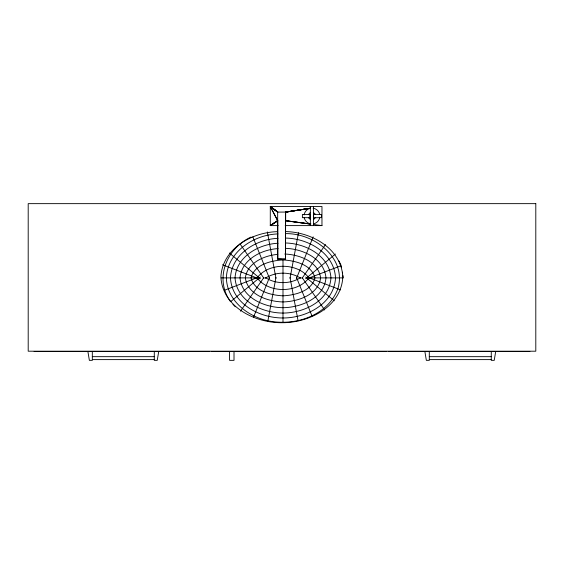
<?xml version="1.0" encoding="UTF-8"?>
<svg xmlns="http://www.w3.org/2000/svg" width="564" height="564" viewBox="0 0 564 564"><rect width="100%" height="100%" fill="white"/><g stroke="black" fill="none" stroke-linecap="round" stroke-linejoin="round"><path stroke-width="0.85" d="M285.645 220.573L285.631 212.191L310.348 208.257L285.546 212.057L277.657 212.099L277.763 259.095L285.518 259.087L285.624 212.134L310.348 208.257C307.19 208.955 304.504 211.648 304.144 214.912M310.348 206.502L310.348 225.607M313.57 225.607L313.57 206.502M285.518 259.087L285.603 220.679L310.722 224.07L285.518 220.721L285.518 259.087L277.763 259.095L277.77 220.728L270.29 225.607L270.29 206.502L321.966 206.502L321.966 225.607L285.18 225.607M310.327 217.732L310.348 214.327L310.348 217.782L310.285 214.419L310.285 217.69L302.403 217.662L302.403 214.447L310.256 214.433L310.256 217.676M158.717 351.499L157.243 360.354L154.289 360.354L154.289 351.499M495.7 351.499L494.226 360.354L491.272 360.354L491.272 351.499M285.504 233.644C313.915 232.953 347.142 257.882 337.857 288.853C327.557 316.016 294.563 326.443 267.914 320.789L275.951 277.573M290.037 278.214L298.504 232.692M319.774 217.196C319.414 220.461 316.728 223.147 313.57 223.852M313.591 217.739L313.584 214.355L321.515 214.447L321.515 217.662L313.584 217.753L313.584 214.355M253.405 317.511L269.557 277.213M296.431 278.567L313.161 236.838M256.972 278.017C268.429 262.359 297.559 262.359 309.016 278.017M309.016 277.77C297.559 293.428 268.429 293.428 256.972 277.77M308.304 214.672L310.348 212.487M315.614 217.436L313.57 219.622M240.483 311.208L263.853 277.594M302.135 278.193L325.513 244.579M251.065 237.042C226.693 248.125 213.897 278.729 230.57 301.74L260.342 277.065M305.646 278.722L335.418 254.04M277.756 220.721L270.29 225.607L277.671 220.665L270.29 225.607L278.172 225.607M270.29 225.607L277.707 220.7L270.29 206.502L277.77 212.043L270.29 206.502L277.671 220.665L277.629 220.277M265.031 278.419C275.493 271.404 290.495 271.404 300.957 278.419M300.957 277.368C290.495 284.383 275.493 284.383 265.031 277.368M224.705 290.171L258.538 277.171M307.45 278.616L340.593 265.877M277.636 212.127L270.29 206.502L277.742 212.043M285.588 212.085L310.348 208.257L285.567 212.071M277.967 233.919C253.786 234.673 227.334 251.847 226.368 277.89C226.996 300.365 247.392 316.263 267.914 320.789M277.96 238.353C256.105 239.15 231.564 254.174 230.479 277.89C231.769 303.735 259.659 318.089 282.994 317.976C306.33 318.089 334.219 303.735 335.509 277.89C334.318 253.13 308.134 238.368 285.511 238.078M277.981 243.26C258.693 244.106 236.295 256.761 235.033 277.89C236.563 301.106 262.246 313.041 282.994 313.062C303.742 313.041 329.425 301.106 330.955 277.89C329.559 255.739 305.547 243.366 285.504 242.992M278.038 248.611C261.513 249.507 241.519 259.616 240.003 277.89C241.871 298.18 265.052 307.521 282.994 307.711C300.936 307.521 324.117 298.18 325.985 277.89C324.293 258.629 302.734 248.823 285.476 248.343M277.756 254.399C264.276 255.414 247.236 262.902 245.34 277.89C247.744 294.916 268.02 301.564 282.994 301.952C297.968 301.564 318.244 294.916 320.648 277.89C318.413 261.562 299.251 254.547 284.742 254.019M282.994 259.955C271.009 260.54 254.35 264.594 251.022 277.89C254.35 291.193 271.009 295.247 282.994 295.832C294.979 295.247 311.638 291.193 314.966 277.89C311.638 264.594 294.979 260.54 282.994 259.955L282.994 322.411M277.481 231.663C251.826 232.185 222.251 248.851 220.898 276.973C222.442 306.95 254.956 322.932 281.866 322.714C308.769 322.932 341.283 306.95 342.827 276.973C341.439 248.484 311.279 231.924 285.37 231.571M221.158 277.89L256.662 277.89M309.326 277.89L343.257 277.89L342.863 275.436M34.101 351.499L209.695 351.499M211.169 351.499L386.763 351.499M388.243 351.499L529.899 351.499M92.32 356.667L154.289 356.667M429.296 356.667L491.272 356.667M92.32 359.613L154.289 359.613M429.296 359.613L491.272 359.613M277.77 259.095L281.626 259.292M313.288 224.444L321.966 225.607M285.581 220.7L310.715 224.077M313.105 208.236C316.369 208.602 319.055 211.281 319.753 214.447M310.813 223.873C307.556 223.506 304.863 220.827 304.165 217.662M307.45 277.171L340.593 289.91M222.491 264.763L259.313 278.912M313.344 212.395L315.523 214.447M310.581 219.713L308.395 217.662M270.29 206.502L277.692 212.064M305.646 277.065L334.262 300.788M229.329 253.01L260.342 278.722M232.939 304.264L235.308 306.788M313.598 214.376L313.598 217.732M302.135 277.594L324.638 309.953M240.045 243.951L263.853 278.193M338.936 260.984L340.889 264.847M296.431 277.213L312.005 316.066M252.827 236.838L269.557 278.567M290.037 277.573L298.074 320.789M267.343 231.924L275.951 278.214M424.868 351.499L426.349 360.354L429.296 360.354L429.296 351.499M87.892 351.499L89.366 360.354L92.32 360.354L92.32 351.499M341.283 265.616L341.544 267.251M342.334 272.165L342.602 273.801M234.011 351.499L234.011 360.354L229.583 360.354L229.583 351.499M535.8 203.646L28.2 203.646L28.2 351.203L535.8 351.203L535.8 203.646"/></g></svg>
